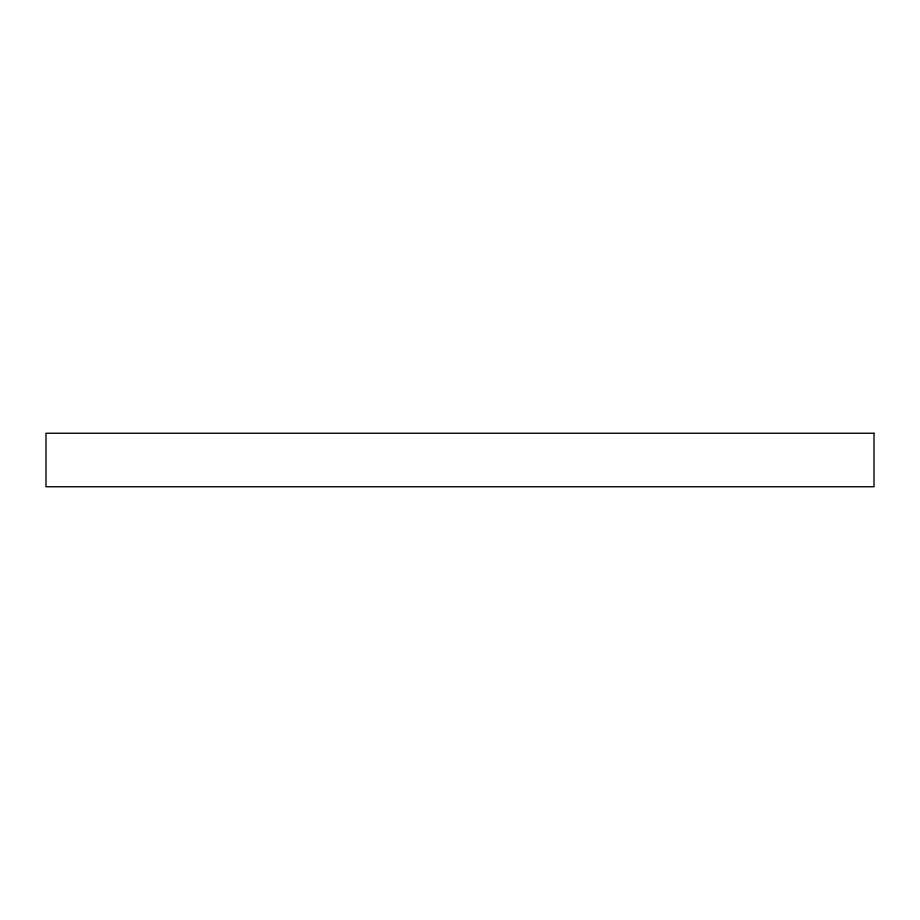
<?xml version="1.0" encoding="UTF-8"?>
<svg xmlns="http://www.w3.org/2000/svg" width="920" height="920" viewBox="0 0 920 920"><rect width="100%" height="100%" fill="white"/><g stroke="black" fill="none" stroke-linecap="round" stroke-linejoin="round"><path stroke-width="1.38" d="M874 433.251L46 433.251L46 486.749L874 486.749L874 433.251"/></g></svg>
